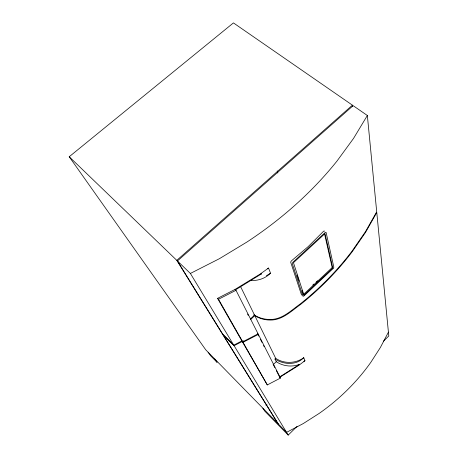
<?xml version="1.0" encoding="UTF-8"?>
<svg xmlns="http://www.w3.org/2000/svg" width="458" height="458" viewBox="0 0 458 458"><rect width="100%" height="100%" fill="white"/><g stroke="black" fill="none" stroke-linecap="round" stroke-linejoin="round"><path stroke-width="0.69" d="M388.418 332.142L380.392 347.467L370.865 362.272A191.238 164.096 -27.8 0 1 319.111 413.454L303.276 423.564L286.548 432.375L205.688 349.74L69.21 156.745L233.437 22.9L352.425 105.168L352.597 106.588M367.35 115.49L353.536 138.419L337.065 160.964A306.19 213.577 -25.6 0 1 246.982 242.007L219.416 258.684L190.385 273.449L177.435 260.974L353.135 105.661L367.35 115.49L376.711 211.779L365.513 231.605L352.173 250.95A256.165 196.373 -26.2 0 1 300.276 303.94C291.122 310.427 282.128 319.65 270.037 319.484C264.409 319.466 258.759 317.966 254.058 314.812M262.852 408.158L264.758 411.124L288.202 435.1L297.042 426.387M383.3 341.376L388.79 335.966L376.785 212.495L365.599 232.298L352.288 251.614A255.787 196.219 -26.3 0 1 300.477 304.536C291.34 311.005 282.363 320.222 270.294 320.05C264.449 320.062 258.644 318.373 253.812 315.07M265.932 405.181L266.962 404.191M273.18 364.648L276.277 361.694L274.966 359.032L275.699 358.333L254.808 315.654L250.686 319.489M324.504 233.729L332.182 267.524L303.356 294.574L303.957 295.107L332.789 268.039L325.008 233.58L293.464 262.697L303.957 295.107M250.4 318.923L254.528 315.087L240.433 286.29M277.874 423.507L176.788 260.35L352.425 105.168M312.791 284.996L313.867 284.063M316.026 282.197L317.646 280.8M275.699 358.333C283.994 363.973 295.725 363.675 303.757 357.681L304.954 360.721L298.851 365.295L279.746 377.306L276.386 370.688M303.757 357.681C296.332 365.558 283.399 364.677 274.966 359.032M250.721 280.514C258.054 280.869 265.302 278.481 270.546 273.208L268.52 268.056L260.402 273.913L235.046 289.41L217.567 298.358L241.887 340.952L242.729 341.783L258.083 333.848L235.996 290.303L235.046 289.41L235.332 289.977L261.736 273.718L260.333 274.302M279.58 376.98L299.526 364.339C291.975 367.322 282.981 366.268 276.277 361.694M303.889 361.385L304.954 360.721M267.312 268.794L268.52 268.056M266.367 275.762L270.546 273.208M267.306 384.926L243.032 342.315L242.19 341.485L267.306 384.926L280.502 378.045L258.358 334.392L257.505 333.573L258.781 336.092M177.435 260.974L222.806 334.283L233.769 345.143L241.881 340.952M278.292 423.931L223.138 334.821L234.09 345.675L243.433 340.844M243.032 342.315L258.358 334.392M217.567 298.358L218.506 299.263L235.996 290.303M332.182 267.524L332.789 268.039M69.21 156.745L176.788 260.35M279.746 377.306L280.502 378.045M208.115 352.225L210.56 355.689L217.086 362.37L214.705 358.957M190.385 273.449L233.769 345.143M234.09 345.675L288.202 435.1M218.506 299.263L242.729 341.783M247.566 314.033L248.213 315.299M260.384 339.235L261.982 342.378M263.585 345.527L264.226 346.786M273.186 364.402L274.783 367.545M296.99 274.972L298.965 281.057M302.04 290.521L303.133 293.899M277.222 170.949L277.829 173.004M324.522 231.25A1.58 0.647 -53.2 0 0 323.279 231.53L308.245 246.553L291.694 260.636A1.592 0.704 -46.4 0 0 290.75 262.382L301.461 294.792A1.46 0.59 -45.8 0 0 302.074 294.906M332.937 268.697L304.158 295.725A1.46 0.578 -48.4 0 1 302.915 296.086L292.324 263.751A1.592 0.687 -49.1 0 1 293.229 261.959L324.831 232.801A1.58 0.664 -50.6 0 1 326.125 232.555L333.808 267.083A1.448 0.561 -49.7 0 1 332.937 268.697"/></g></svg>
